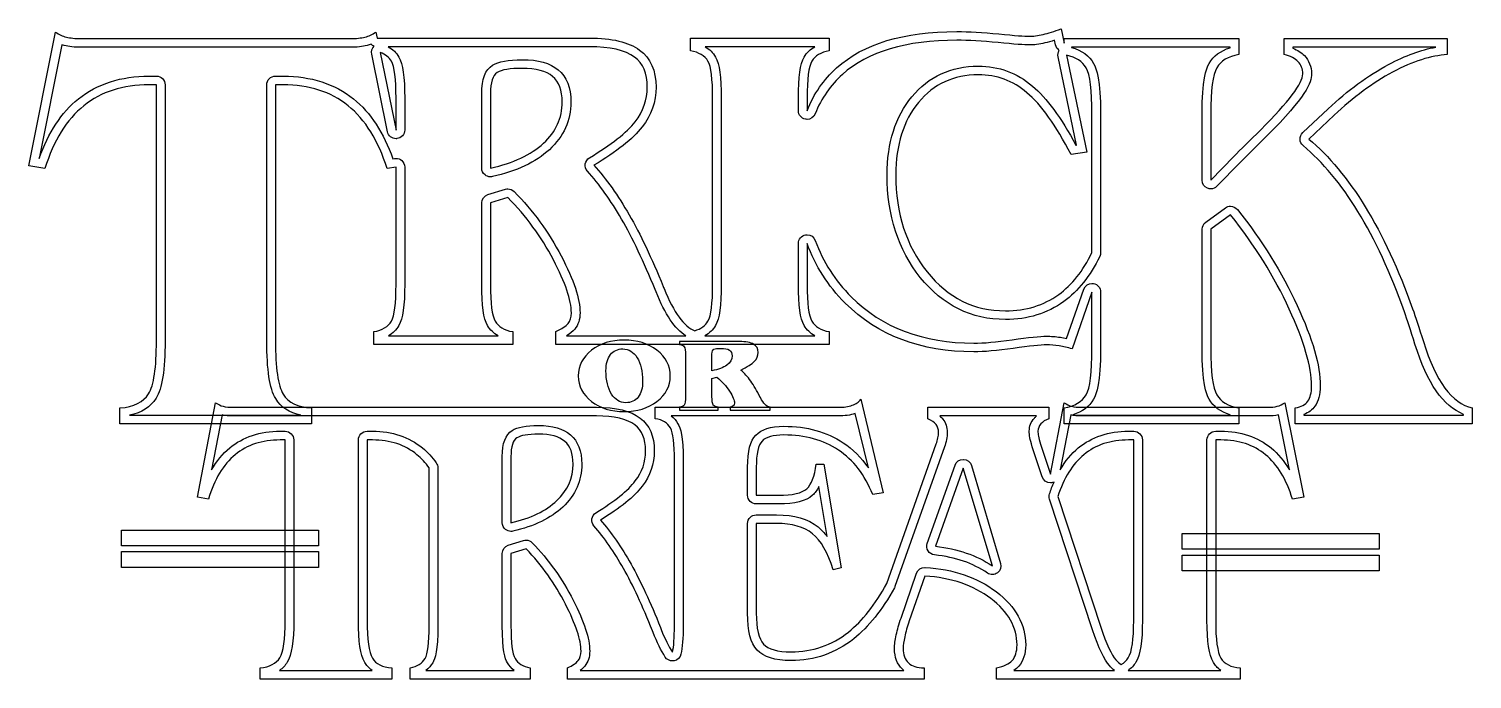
# Model space of a CAD drawing. Extents: x 38 to 172, y -267 to -30.
# Drawn here: x 37.6 to 170.6, y -89.6 to -29.7 of the extents above; entities that cross this region are included whole.
import ezdxf

# ---------------------------------------------------------------- set-up
doc = ezdxf.new("R2010")
doc.units = 0
doc.header["$MEASUREMENT"] = 0
doc.layers.add('LAYER_1', color=7, linetype='CONTINUOUS')

# ---------------------------------------------------------------- blocks, each defined once
blk = doc.blocks.new('BLOCK_2')
at = {"layer": 'LAYER_1', "color": 250}
for points in [[(64.25, -77.35), (46.09, -77.35), (46.09, -75.89), (64.25, -75.89), (64.25, -77.35)], [(64.25, -79.33), (46.09, -79.33), (46.09, -77.88), (64.25, -77.88), (64.25, -79.33)]]:
    blk.add_lwpolyline(points, dxfattribs=at)
blk = doc.blocks.new('BLOCK_3')
at = {"layer": 'LAYER_1', "color": 250}
for points in [[(162.01, -77.67), (143.84, -77.67), (143.84, -76.22), (162.01, -76.22), (162.01, -77.67)], [(162.01, -79.66), (143.84, -79.66), (143.84, -78.2), (162.01, -78.2), (162.01, -79.66)]]:
    blk.add_lwpolyline(points, dxfattribs=at)
blk = doc.blocks.new('BLOCK_4')
at = {"layer": 'LAYER_1', "color": 250}
for points, knots in [([(88.19, -61.69), (88.19, -60.75), (88.6, -59.96), (89.41, -59.33), (90.23, -58.7), (91.23, -58.39), (92.43, -58.39), (93.63, -58.39), (94.63, -58.7), (95.45, -59.33), (96.26, -59.96), (96.67, -60.75), (96.67, -61.69), (96.67, -62.63), (96.26, -63.41), (95.45, -64.04), (94.64, -64.67), (93.63, -64.98), (92.43, -64.98), (91.23, -64.98), (90.23, -64.67), (89.41, -64.04), (88.6, -63.41), (88.19, -62.63), (88.19, -61.69)], [0, 0, 0, 0, 1, 1, 1, 2, 2, 2, 3, 3, 3, 4, 4, 4, 5, 5, 5, 6, 6, 6, 7, 7, 7, 8, 8, 8, 8]), ([(97.52, -64.84), (97.52, -64.84), (97.52, -64.58), (97.52, -64.58), (97.74, -64.55), (97.89, -64.48), (97.97, -64.37), (98.05, -64.25), (98.09, -64), (98.09, -63.6), (98.09, -63.6), (98.09, -59.76), (98.09, -59.76), (98.09, -59.37), (98.05, -59.11), (97.97, -59), (97.89, -58.89), (97.74, -58.81), (97.52, -58.78), (97.52, -58.78), (97.52, -58.52), (97.52, -58.52), (97.52, -58.52), (103.06, -58.52), (103.06, -58.52), (103.64, -58.52), (104.07, -58.6), (104.36, -58.77), (104.64, -58.93), (104.78, -59.19), (104.78, -59.53), (104.78, -59.84), (104.66, -60.11), (104.42, -60.36), (104.18, -60.6), (103.77, -60.86), (103.18, -61.15), (103.5, -61.43), (103.8, -61.77), (104.09, -62.17), (104.37, -62.57), (104.66, -63.06), (104.96, -63.65), (104.97, -63.66), (104.98, -63.68), (104.98, -63.69), (105.26, -64.25), (105.56, -64.54), (105.87, -64.58), (105.87, -64.58), (105.87, -64.84), (105.87, -64.84), (105.87, -64.84), (102.2, -64.84), (102.2, -64.84), (102.2, -64.84), (102.2, -64.58), (102.2, -64.58), (102.35, -64.53), (102.46, -64.47), (102.52, -64.41), (102.57, -64.36), (102.6, -64.28), (102.6, -64.19), (102.6, -63.94), (102.45, -63.57), (102.14, -63.1), (101.83, -62.62), (101.44, -62.19), (100.97, -61.81), (100.97, -61.81), (100.52, -61.92), (100.52, -61.92), (100.52, -61.92), (100.52, -63.6), (100.52, -63.6), (100.52, -64), (100.56, -64.25), (100.64, -64.37), (100.72, -64.48), (100.87, -64.55), (101.09, -64.58), (101.09, -64.58), (101.09, -64.84), (101.09, -64.84), (101.09, -64.84), (97.52, -64.84), (97.52, -64.84)], [0, 0, 0, 0, 1, 1, 1, 2, 2, 2, 3, 3, 3, 4, 4, 4, 5, 5, 5, 6, 6, 6, 7, 7, 7, 8, 8, 8, 9, 9, 9, 10, 10, 10, 11, 11, 11, 12, 12, 12, 13, 13, 13, 14, 14, 14, 15, 15, 15, 16, 16, 16, 17, 17, 17, 18, 18, 18, 19, 19, 19, 20, 20, 20, 21, 21, 21, 22, 22, 22, 23, 23, 23, 24, 24, 24, 25, 25, 25, 26, 26, 26, 27, 27, 27, 28, 28, 28, 29, 29, 29, 29]), ([(92.3, -59.2), (91.82, -59.2), (91.43, -59.38), (91.16, -59.73), (90.89, -60.08), (90.75, -60.58), (90.75, -61.21), (90.75, -62.1), (90.92, -62.82), (91.25, -63.36), (91.59, -63.89), (92.03, -64.16), (92.58, -64.16), (93.07, -64.16), (93.45, -63.99), (93.72, -63.64), (93.99, -63.28), (94.13, -62.79), (94.13, -62.16), (94.13, -61.27), (93.96, -60.55), (93.62, -60.01), (93.29, -59.47), (92.85, -59.2), (92.3, -59.2)], [0, 0, 0, 0, 1, 1, 1, 2, 2, 2, 3, 3, 3, 4, 4, 4, 5, 5, 5, 6, 6, 6, 7, 7, 7, 8, 8, 8, 8]), ([(100.52, -61.21), (101.11, -61.1), (101.56, -60.93), (101.88, -60.69), (102.21, -60.45), (102.37, -60.17), (102.37, -59.84), (102.37, -59.6), (102.28, -59.42), (102.12, -59.31), (101.95, -59.2), (101.69, -59.15), (101.34, -59.15), (101.02, -59.15), (100.81, -59.17), (100.69, -59.23), (100.58, -59.29), (100.52, -59.43), (100.52, -59.67), (100.52, -59.67), (100.52, -61.21), (100.52, -61.21)], [0, 0, 0, 0, 1, 1, 1, 2, 2, 2, 3, 3, 3, 4, 4, 4, 5, 5, 5, 6, 6, 6, 7, 7, 7, 7])]:
    blk.add_open_spline(points, degree=3, knots=knots, dxfattribs=at)

msp = doc.modelspace()

# ---------------------------------------------------------------- linework, layer by layer
at = {"layer": 'LAYER_1', "color": 250}
for points, knots in [([(166.08, -58.53), (165.68, -57.25), (165.35, -56.24), (165.09, -55.51), (163.79, -51.87), (162.34, -48.74), (160.73, -46.12), (159.13, -43.51), (157.39, -41.42), (155.52, -39.86), (155.52, -39.86), (157.86, -37.67), (157.86, -37.67), (159.61, -36.01), (161.41, -34.68), (163.25, -33.69), (165.1, -32.7), (166.78, -32.17), (168.29, -32.08), (168.29, -32.08), (168.29, -30.6), (168.29, -30.6), (168.29, -30.6), (153.25, -30.6), (153.25, -30.6), (153.25, -30.6), (153.25, -32.08), (153.25, -32.08), (153.83, -32.22), (154.26, -32.43), (154.54, -32.73), (154.83, -33.02), (154.97, -33.4), (154.97, -33.85), (154.97, -34.71), (153.68, -36.43), (151.1, -39), (150.06, -40.02), (149.23, -40.84), (148.62, -41.47), (148.62, -41.47), (146.49, -43.65), (146.49, -43.65), (146.49, -43.65), (146.49, -37.57), (146.49, -37.57), (146.49, -35.35), (146.67, -33.92), (147.04, -33.29), (147.4, -32.66), (148.08, -32.25), (149.07, -32.08), (149.07, -32.08), (149.07, -30.6), (149.07, -30.6), (149.07, -30.6), (132.97, -30.6), (132.97, -30.6), (132.97, -30.6), (132.97, -31.02), (132.97, -31.02), (132.97, -31.02), (132.69, -29.71), (132.69, -29.71), (132.06, -29.94), (131.51, -30.11), (131.03, -30.22), (130.55, -30.33), (130.12, -30.39), (129.74, -30.39), (129.37, -30.39), (128.44, -30.32), (126.96, -30.17), (125.48, -30.03), (124.18, -29.96), (123.08, -29.96), (118.19, -29.96), (114.5, -31.07), (112, -33.3), (110.81, -34.37), (109.91, -35.69), (109.28, -37.25), (109.28, -37.25), (109.28, -36.09), (109.28, -36.09), (109.28, -34.33), (109.43, -33.2), (109.72, -32.69), (110.01, -32.19), (110.55, -31.87), (111.33, -31.73), (111.33, -31.73), (111.33, -30.55), (111.33, -30.55), (111.33, -30.55), (98.54, -30.55), (98.54, -30.55), (98.54, -30.55), (98.54, -31.73), (98.54, -31.73), (99.32, -31.87), (99.86, -32.19), (100.15, -32.69), (100.44, -33.2), (100.58, -34.33), (100.58, -36.09), (100.58, -36.09), (100.58, -53.25), (100.58, -53.25), (100.58, -55.02), (100.44, -56.15), (100.15, -56.65), (99.91, -57.06), (99.5, -57.35), (98.93, -57.52), (97.95, -57.15), (97, -55.86), (96.1, -53.64), (96.07, -53.58), (96.05, -53.51), (96.02, -53.44), (94.96, -50.82), (93.91, -48.62), (92.89, -46.84), (91.86, -45.07), (90.78, -43.54), (89.63, -42.28), (91.74, -41.02), (93.22, -39.85), (94.08, -38.75), (94.93, -37.66), (95.36, -36.43), (95.36, -35.08), (95.36, -33.54), (94.85, -32.4), (93.85, -31.66), (92.84, -30.92), (91.3, -30.55), (89.22, -30.55), (89.22, -30.55), (69.67, -30.55), (69.67, -30.55), (69.67, -30.55), (69.55, -30), (69.55, -30), (69.22, -30.22), (68.88, -30.38), (68.54, -30.47), (68.19, -30.55), (67.73, -30.6), (67.16, -30.6), (67.16, -30.6), (42.4, -30.6), (42.4, -30.6), (41.83, -30.6), (41.37, -30.55), (41.02, -30.47), (40.67, -30.38), (40.34, -30.22), (40.01, -30), (40.01, -30), (37.56, -42.33), (37.56, -42.33), (37.56, -42.33), (39.04, -42.59), (39.04, -42.59), (39.84, -40), (41.04, -38.07), (42.63, -36.79), (44.23, -35.5), (46.23, -34.86), (48.64, -34.86), (48.64, -34.86), (49.32, -34.86), (49.32, -34.86), (49.32, -34.86), (49.32, -58.45), (49.32, -58.45), (49.32, -60.93), (49.08, -62.56), (48.6, -63.33), (48.13, -64.1), (47.25, -64.54), (45.96, -64.64), (45.96, -64.64), (45.96, -66.12), (45.96, -66.12), (45.96, -66.12), (63.6, -66.12), (63.6, -66.12), (63.6, -66.12), (63.6, -64.64), (63.6, -64.64), (62.33, -64.57), (61.46, -64.15), (61, -63.37), (60.53, -62.59), (60.29, -60.95), (60.29, -58.45), (60.29, -58.45), (60.29, -34.86), (60.29, -34.86), (60.29, -34.86), (61, -34.86), (61, -34.86), (63.39, -34.86), (65.38, -35.5), (66.98, -36.79), (68.57, -38.07), (69.77, -40), (70.57, -42.59), (70.57, -42.59), (71.4, -42.44), (71.4, -42.44), (71.4, -42.44), (71.4, -53.25), (71.4, -53.25), (71.4, -55.02), (71.26, -56.15), (70.97, -56.65), (70.68, -57.15), (70.14, -57.48), (69.35, -57.61), (69.35, -57.61), (69.35, -58.79), (69.35, -58.79), (69.35, -58.79), (82.15, -58.79), (82.15, -58.79), (82.15, -58.79), (82.15, -57.61), (82.15, -57.61), (81.36, -57.48), (80.83, -57.15), (80.54, -56.65), (80.25, -56.15), (80.1, -55.02), (80.1, -53.25), (80.1, -53.25), (80.1, -45.75), (80.1, -45.75), (80.1, -45.75), (81.71, -45.25), (81.71, -45.25), (83.4, -46.96), (84.79, -48.87), (85.9, -50.99), (87.01, -53.1), (87.56, -54.73), (87.56, -55.88), (87.56, -56.29), (87.46, -56.62), (87.25, -56.87), (87.05, -57.12), (86.67, -57.36), (86.12, -57.61), (86.12, -57.61), (86.12, -58.79), (86.12, -58.79), (86.12, -58.79), (98.54, -58.79), (98.54, -58.79), (98.54, -58.79), (99.28, -58.79), (99.28, -58.79), (99.28, -58.79), (111.33, -58.79), (111.33, -58.79), (111.33, -58.79), (111.33, -57.61), (111.33, -57.61), (110.55, -57.48), (110.01, -57.15), (109.72, -56.65), (109.43, -56.15), (109.28, -55.02), (109.28, -53.25), (109.28, -53.25), (109.28, -49.48), (109.28, -49.48), (110.04, -51.56), (111.2, -53.39), (112.79, -54.97), (115.81, -57.97), (119.76, -59.47), (124.65, -59.47), (125.59, -59.47), (126.8, -59.37), (128.29, -59.15), (129.78, -58.94), (130.8, -58.83), (131.35, -58.83), (131.72, -58.83), (132.11, -58.86), (132.51, -58.93), (132.91, -58.99), (133.31, -59.08), (133.71, -59.2), (133.71, -59.2), (135.54, -53.96), (135.54, -53.96), (135.54, -53.96), (135.54, -59.15), (135.54, -59.15), (135.54, -61.37), (135.36, -62.8), (135, -63.43), (134.63, -64.07), (133.96, -64.47), (132.97, -64.64), (132.97, -64.64), (132.97, -66.12), (132.97, -66.12), (132.97, -66.12), (149.07, -66.12), (149.07, -66.12), (149.07, -66.12), (149.07, -64.64), (149.07, -64.64), (148.08, -64.47), (147.4, -64.07), (147.04, -63.43), (146.67, -62.8), (146.49, -61.37), (146.49, -59.15), (146.49, -59.15), (146.49, -48.18), (146.49, -48.18), (146.49, -48.18), (148.31, -46.85), (148.31, -46.85), (150.55, -49.66), (152.35, -52.55), (153.72, -55.53), (155.09, -58.5), (155.78, -60.86), (155.78, -62.61), (155.78, -63.24), (155.66, -63.7), (155.44, -64.02), (155.21, -64.33), (154.82, -64.54), (154.27, -64.64), (154.27, -64.64), (154.27, -66.12), (154.27, -66.12), (154.27, -66.12), (170.58, -66.12), (170.58, -66.12), (170.58, -66.12), (170.58, -64.64), (170.58, -64.64), (168.72, -64.23), (167.22, -62.19), (166.08, -58.53)], [0, 0, 0, 0, 1, 1, 1, 2, 2, 2, 3, 3, 3, 4, 4, 4, 5, 5, 5, 6, 6, 6, 7, 7, 7, 8, 8, 8, 9, 9, 9, 10, 10, 10, 11, 11, 11, 12, 12, 12, 13, 13, 13, 14, 14, 14, 15, 15, 15, 16, 16, 16, 17, 17, 17, 18, 18, 18, 19, 19, 19, 20, 20, 20, 21, 21, 21, 22, 22, 22, 23, 23, 23, 24, 24, 24, 25, 25, 25, 26, 26, 26, 27, 27, 27, 28, 28, 28, 29, 29, 29, 30, 30, 30, 31, 31, 31, 32, 32, 32, 33, 33, 33, 34, 34, 34, 35, 35, 35, 36, 36, 36, 37, 37, 37, 38, 38, 38, 39, 39, 39, 40, 40, 40, 41, 41, 41, 42, 42, 42, 43, 43, 43, 44, 44, 44, 45, 45, 45, 46, 46, 46, 47, 47, 47, 48, 48, 48, 49, 49, 49, 50, 50, 50, 51, 51, 51, 52, 52, 52, 53, 53, 53, 54, 54, 54, 55, 55, 55, 56, 56, 56, 57, 57, 57, 58, 58, 58, 59, 59, 59, 60, 60, 60, 61, 61, 61, 62, 62, 62, 63, 63, 63, 64, 64, 64, 65, 65, 65, 66, 66, 66, 67, 67, 67, 68, 68, 68, 69, 69, 69, 70, 70, 70, 71, 71, 71, 72, 72, 72, 73, 73, 73, 74, 74, 74, 75, 75, 75, 76, 76, 76, 77, 77, 77, 78, 78, 78, 79, 79, 79, 80, 80, 80, 81, 81, 81, 82, 82, 82, 83, 83, 83, 84, 84, 84, 85, 85, 85, 86, 86, 86, 87, 87, 87, 88, 88, 88, 89, 89, 89, 90, 90, 90, 91, 91, 91, 92, 92, 92, 93, 93, 93, 94, 94, 94, 95, 95, 95, 96, 96, 96, 97, 97, 97, 98, 98, 98, 99, 99, 99, 100, 100, 100, 101, 101, 101, 102, 102, 102, 103, 103, 103, 104, 104, 104, 105, 105, 105, 106, 106, 106, 107, 107, 107, 108, 108, 108, 109, 109, 109, 110, 110, 110, 111, 111, 111, 112, 112, 112, 113, 113, 113, 114, 114, 114, 115, 115, 115, 116, 116, 116, 117, 117, 117, 118, 118, 118, 118]), ([(46.84, -65.32), (47.96, -65.09), (48.78, -64.56), (49.28, -63.75), (49.85, -62.83), (50.12, -61.14), (50.12, -58.45), (50.12, -58.45), (50.12, -34.86), (50.12, -34.86), (50.12, -34.42), (49.76, -34.06), (49.32, -34.06), (49.32, -34.06), (48.64, -34.06), (48.64, -34.06), (46.06, -34.06), (43.87, -34.77), (42.13, -36.16), (40.57, -37.42), (39.35, -39.26), (38.51, -41.65), (38.51, -41.65), (40.59, -31.17), (40.59, -31.17), (40.67, -31.2), (40.75, -31.22), (40.83, -31.24), (41.24, -31.35), (41.75, -31.4), (42.4, -31.4), (42.4, -31.4), (67.16, -31.4), (67.16, -31.4), (67.8, -31.4), (68.32, -31.35), (68.73, -31.24), (68.86, -31.21), (68.98, -31.17), (69.11, -31.13), (69.19, -31.2), (69.28, -31.27), (69.39, -31.31), (69.19, -31.5), (69.1, -31.78), (69.16, -32.05), (69.16, -32.05), (70.62, -39.19), (70.62, -39.19), (70.69, -39.56), (71.02, -39.83), (71.4, -39.83), (71.43, -39.83), (71.45, -39.83), (71.48, -39.82), (71.89, -39.78), (72.2, -39.44), (72.2, -39.03), (72.2, -39.03), (72.2, -36.09), (72.2, -36.09), (72.2, -34.12), (72.03, -32.95), (71.66, -32.3), (71.43, -31.9), (71.11, -31.59), (70.69, -31.35), (70.69, -31.35), (89.22, -31.35), (89.22, -31.35), (91.12, -31.35), (92.51, -31.67), (93.38, -32.31), (94.17, -32.89), (94.56, -33.8), (94.56, -35.08), (94.56, -36.26), (94.19, -37.3), (93.45, -38.26), (92.66, -39.27), (91.23, -40.39), (89.22, -41.59), (89.02, -41.71), (88.88, -41.92), (88.84, -42.16), (88.8, -42.39), (88.88, -42.63), (89.04, -42.81), (90.14, -44.03), (91.2, -45.52), (92.19, -47.24), (93.2, -48.98), (94.23, -51.17), (95.28, -53.74), (95.28, -53.74), (95.36, -53.94), (95.36, -53.94), (96.2, -56.02), (97.1, -57.36), (98.1, -57.99), (98.1, -57.99), (87.12, -57.99), (87.12, -57.99), (87.44, -57.8), (87.69, -57.59), (87.87, -57.38), (88.2, -56.99), (88.36, -56.48), (88.36, -55.88), (88.36, -54.59), (87.79, -52.87), (86.61, -50.62), (85.47, -48.44), (84.01, -46.45), (82.29, -44.69), (82.13, -44.54), (81.93, -44.45), (81.71, -44.45), (81.64, -44.45), (81.56, -44.46), (81.48, -44.49), (81.48, -44.49), (79.87, -44.98), (79.87, -44.98), (79.53, -45.09), (79.3, -45.4), (79.3, -45.75), (79.3, -45.75), (79.3, -53.25), (79.3, -53.25), (79.3, -55.23), (79.47, -56.4), (79.84, -57.05), (80.07, -57.44), (80.39, -57.76), (80.8, -57.99), (80.8, -57.99), (70.7, -57.99), (70.7, -57.99), (71.11, -57.76), (71.43, -57.44), (71.66, -57.05), (72.03, -56.4), (72.2, -55.23), (72.2, -53.25), (72.2, -53.25), (72.2, -42.44), (72.2, -42.44), (72.2, -42.21), (72.1, -41.98), (71.92, -41.83), (71.77, -41.71), (71.59, -41.64), (71.4, -41.64), (71.36, -41.64), (71.31, -41.65), (71.26, -41.65), (71.26, -41.65), (71.11, -41.68), (71.11, -41.68), (70.27, -39.28), (69.05, -37.43), (67.48, -36.16), (65.74, -34.77), (63.56, -34.06), (61, -34.06), (61, -34.06), (60.29, -34.06), (60.29, -34.06), (59.85, -34.06), (59.49, -34.42), (59.49, -34.86), (59.49, -34.86), (59.49, -58.45), (59.49, -58.45), (59.49, -61.16), (59.75, -62.85), (60.31, -63.78), (60.79, -64.58), (61.57, -65.1), (62.64, -65.32), (62.64, -65.32), (46.84, -65.32), (46.84, -65.32)], [0, 0, 0, 0, 1, 1, 1, 2, 2, 2, 3, 3, 3, 4, 4, 4, 5, 5, 5, 6, 6, 6, 7, 7, 7, 8, 8, 8, 9, 9, 9, 10, 10, 10, 11, 11, 11, 12, 12, 12, 13, 13, 13, 14, 14, 14, 15, 15, 15, 16, 16, 16, 17, 17, 17, 18, 18, 18, 19, 19, 19, 20, 20, 20, 21, 21, 21, 22, 22, 22, 23, 23, 23, 24, 24, 24, 25, 25, 25, 26, 26, 26, 27, 27, 27, 28, 28, 28, 29, 29, 29, 30, 30, 30, 31, 31, 31, 32, 32, 32, 33, 33, 33, 34, 34, 34, 35, 35, 35, 36, 36, 36, 37, 37, 37, 38, 38, 38, 39, 39, 39, 40, 40, 40, 41, 41, 41, 42, 42, 42, 43, 43, 43, 44, 44, 44, 45, 45, 45, 46, 46, 46, 47, 47, 47, 48, 48, 48, 49, 49, 49, 50, 50, 50, 51, 51, 51, 52, 52, 52, 53, 53, 53, 54, 54, 54, 55, 55, 55, 56, 56, 56, 57, 57, 57, 58, 58, 58, 59, 59, 59, 60, 60, 60, 61, 61, 61, 61]), ([(69.94, -31.89), (70.41, -32.06), (70.76, -32.33), (70.97, -32.69), (71.26, -33.2), (71.4, -34.33), (71.4, -36.09), (71.4, -36.09), (71.4, -39.03), (71.4, -39.03), (71.4, -39.03), (69.94, -31.89), (69.94, -31.89)], [0, 0, 0, 0, 1, 1, 1, 2, 2, 2, 3, 3, 3, 4, 4, 4, 4]), ([(155.07, -65.32), (155.07, -65.32), (155.07, -65.24), (155.07, -65.24), (155.51, -65.07), (155.85, -64.82), (156.09, -64.49), (156.42, -64.03), (156.58, -63.42), (156.58, -62.61), (156.58, -60.73), (155.88, -58.3), (154.45, -55.19), (153.06, -52.17), (151.2, -49.2), (148.94, -46.35), (148.78, -46.16), (148.55, -46.05), (148.31, -46.05), (148.15, -46.05), (147.98, -46.1), (147.84, -46.2), (147.84, -46.2), (146.02, -47.53), (146.02, -47.53), (145.81, -47.68), (145.69, -47.92), (145.69, -48.18), (145.69, -48.18), (145.69, -59.15), (145.69, -59.15), (145.69, -62.33), (146.06, -63.34), (146.34, -63.83), (146.74, -64.52), (147.38, -65), (148.27, -65.27), (148.27, -65.27), (148.27, -65.32), (148.27, -65.32), (148.27, -65.32), (133.77, -65.32), (133.77, -65.32), (133.77, -65.32), (133.77, -65.27), (133.77, -65.27), (134.65, -65), (135.3, -64.52), (135.69, -63.83), (135.97, -63.34), (136.34, -62.33), (136.34, -59.15), (136.34, -59.15), (136.34, -53.96), (136.34, -53.96), (136.34, -53.57), (136.06, -53.23), (135.68, -53.17), (135.63, -53.16), (135.59, -53.16), (135.54, -53.16), (135.21, -53.16), (134.9, -53.37), (134.79, -53.69), (134.79, -53.69), (133.2, -58.24), (133.2, -58.24), (133.01, -58.2), (132.82, -58.16), (132.63, -58.13), (132.19, -58.07), (131.76, -58.03), (131.35, -58.03), (130.75, -58.03), (129.72, -58.14), (128.18, -58.36), (126.73, -58.57), (125.55, -58.67), (124.65, -58.67), (120, -58.67), (116.2, -57.24), (113.35, -54.4), (111.86, -52.92), (110.75, -51.17), (110.04, -49.21), (109.92, -48.89), (109.62, -48.68), (109.28, -48.68), (109.24, -48.68), (109.19, -48.68), (109.15, -48.69), (108.76, -48.76), (108.48, -49.09), (108.48, -49.48), (108.48, -49.48), (108.48, -53.25), (108.48, -53.25), (108.48, -55.23), (108.65, -56.4), (109.03, -57.05), (109.25, -57.44), (109.57, -57.76), (109.99, -57.99), (109.99, -57.99), (99.87, -57.99), (99.87, -57.99), (100.29, -57.76), (100.62, -57.44), (100.84, -57.05), (101.22, -56.4), (101.38, -55.23), (101.38, -53.25), (101.38, -53.25), (101.38, -36.09), (101.38, -36.09), (101.38, -34.12), (101.22, -32.95), (100.84, -32.3), (100.62, -31.9), (100.29, -31.59), (99.88, -31.35), (99.88, -31.35), (109.99, -31.35), (109.99, -31.35), (109.57, -31.59), (109.25, -31.9), (109.03, -32.3), (108.65, -32.95), (108.48, -34.12), (108.48, -36.09), (108.48, -36.09), (108.48, -37.25), (108.48, -37.25), (108.48, -37.63), (108.76, -37.96), (109.13, -38.03), (109.18, -38.04), (109.23, -38.05), (109.28, -38.05), (109.61, -38.05), (109.9, -37.85), (110.03, -37.54), (110.6, -36.1), (111.45, -34.87), (112.54, -33.9), (114.87, -31.81), (118.42, -30.76), (123.08, -30.76), (124.15, -30.76), (125.43, -30.83), (126.88, -30.97), (128.4, -31.12), (129.34, -31.19), (129.74, -31.19), (130.18, -31.19), (130.68, -31.13), (131.21, -31), (131.48, -30.94), (131.78, -30.86), (132.1, -30.76), (132.1, -30.76), (132.18, -31.18), (132.18, -31.18), (132.23, -31.4), (132.36, -31.57), (132.53, -31.69), (132.42, -31.86), (132.37, -32.08), (132.42, -32.29), (132.42, -32.29), (134.12, -40.41), (134.12, -40.41), (134.12, -40.41), (134.06, -40.42), (134.06, -40.42), (132.68, -37.86), (131.37, -36.08), (130.07, -34.98), (128.63, -33.76), (126.95, -33.14), (125.07, -33.14), (122.55, -33.14), (120.49, -34.09), (118.94, -35.97), (117.43, -37.79), (116.66, -40.22), (116.66, -43.16), (116.66, -46.9), (117.69, -50.08), (119.72, -52.61), (121.79, -55.18), (124.43, -56.49), (127.57, -56.49), (129.62, -56.49), (131.43, -55.93), (132.94, -54.84), (134.26, -53.88), (135.38, -52.48), (136.26, -50.68), (136.31, -50.57), (136.34, -50.45), (136.34, -50.33), (136.34, -50.33), (136.34, -37.57), (136.34, -37.57), (136.34, -34.39), (135.97, -33.38), (135.69, -32.89), (135.28, -32.18), (134.6, -31.69), (133.66, -31.42), (133.66, -31.41), (133.67, -31.4), (133.67, -31.4), (133.67, -31.4), (148.27, -31.4), (148.27, -31.4), (148.27, -31.4), (148.27, -31.45), (148.27, -31.45), (147.38, -31.72), (146.74, -32.2), (146.34, -32.89), (146.06, -33.38), (145.69, -34.39), (145.69, -37.57), (145.69, -37.57), (145.69, -43.65), (145.69, -43.65), (145.69, -43.98), (145.89, -44.27), (146.19, -44.39), (146.29, -44.43), (146.39, -44.45), (146.49, -44.45), (146.7, -44.45), (146.91, -44.37), (147.06, -44.21), (147.06, -44.21), (149.2, -42.03), (149.2, -42.03), (149.79, -41.42), (150.62, -40.59), (151.66, -39.57), (155.28, -35.97), (155.77, -34.65), (155.77, -33.85), (155.77, -33.19), (155.54, -32.61), (155.12, -32.17), (154.84, -31.89), (154.49, -31.66), (154.05, -31.49), (154.05, -31.49), (154.05, -31.4), (154.05, -31.4), (154.05, -31.4), (167.23, -31.4), (167.23, -31.4), (165.88, -31.63), (164.42, -32.16), (162.88, -32.99), (160.98, -34), (159.1, -35.38), (157.31, -37.09), (157.31, -37.09), (154.97, -39.27), (154.97, -39.27), (154.8, -39.43), (154.71, -39.65), (154.72, -39.88), (154.72, -40.11), (154.83, -40.32), (155, -40.47), (156.8, -41.97), (158.5, -44.01), (160.05, -46.54), (161.62, -49.1), (163.06, -52.21), (164.33, -55.78), (164.59, -56.49), (164.92, -57.49), (165.31, -58.77), (166.44, -62.37), (167.9, -64.49), (169.78, -65.23), (169.78, -65.23), (169.78, -65.32), (169.78, -65.32), (169.78, -65.32), (155.07, -65.32), (155.07, -65.32)], [0, 0, 0, 0, 1, 1, 1, 2, 2, 2, 3, 3, 3, 4, 4, 4, 5, 5, 5, 6, 6, 6, 7, 7, 7, 8, 8, 8, 9, 9, 9, 10, 10, 10, 11, 11, 11, 12, 12, 12, 13, 13, 13, 14, 14, 14, 15, 15, 15, 16, 16, 16, 17, 17, 17, 18, 18, 18, 19, 19, 19, 20, 20, 20, 21, 21, 21, 22, 22, 22, 23, 23, 23, 24, 24, 24, 25, 25, 25, 26, 26, 26, 27, 27, 27, 28, 28, 28, 29, 29, 29, 30, 30, 30, 31, 31, 31, 32, 32, 32, 33, 33, 33, 34, 34, 34, 35, 35, 35, 36, 36, 36, 37, 37, 37, 38, 38, 38, 39, 39, 39, 40, 40, 40, 41, 41, 41, 42, 42, 42, 43, 43, 43, 44, 44, 44, 45, 45, 45, 46, 46, 46, 47, 47, 47, 48, 48, 48, 49, 49, 49, 50, 50, 50, 51, 51, 51, 52, 52, 52, 53, 53, 53, 54, 54, 54, 55, 55, 55, 56, 56, 56, 57, 57, 57, 58, 58, 58, 59, 59, 59, 60, 60, 60, 61, 61, 61, 62, 62, 62, 63, 63, 63, 64, 64, 64, 65, 65, 65, 66, 66, 66, 67, 67, 67, 68, 68, 68, 69, 69, 69, 70, 70, 70, 71, 71, 71, 72, 72, 72, 73, 73, 73, 74, 74, 74, 75, 75, 75, 76, 76, 76, 77, 77, 77, 78, 78, 78, 79, 79, 79, 80, 80, 80, 81, 81, 81, 82, 82, 82, 83, 83, 83, 84, 84, 84, 85, 85, 85, 86, 86, 86, 87, 87, 87, 88, 88, 88, 89, 89, 89, 90, 90, 90, 91, 91, 91, 92, 92, 92, 93, 93, 93, 94, 94, 94, 95, 95, 95, 96, 96, 96, 97, 97, 97, 97]), ([(83.04, -32.55), (81.73, -32.55), (80.86, -32.7), (80.3, -33.05), (79.63, -33.46), (79.3, -34.32), (79.3, -35.68), (79.3, -35.68), (79.3, -42.54), (79.3, -42.54), (79.3, -42.79), (79.41, -43.02), (79.6, -43.17), (79.75, -43.28), (79.92, -43.34), (80.1, -43.34), (80.16, -43.34), (80.22, -43.34), (80.28, -43.32), (82.51, -42.83), (84.28, -41.99), (85.53, -40.84), (86.85, -39.62), (87.52, -38.15), (87.52, -36.45), (87.52, -35.13), (87.12, -34.13), (86.34, -33.48), (85.59, -32.85), (84.51, -32.55), (83.04, -32.55)], [0, 0, 0, 0, 1, 1, 1, 2, 2, 2, 3, 3, 3, 4, 4, 4, 5, 5, 5, 6, 6, 6, 7, 7, 7, 8, 8, 8, 9, 9, 9, 10, 10, 10, 10]), ([(132.47, -54.19), (131.09, -55.19), (129.46, -55.69), (127.57, -55.69), (124.67, -55.69), (122.27, -54.5), (120.34, -52.1), (118.42, -49.71), (117.46, -46.73), (117.46, -43.16), (117.46, -40.39), (118.16, -38.17), (119.56, -36.48), (120.96, -34.79), (122.79, -33.94), (125.07, -33.94), (126.76, -33.94), (128.26, -34.49), (129.55, -35.59), (130.85, -36.68), (132.2, -38.59), (133.62, -41.3), (133.62, -41.3), (135.07, -41.06), (135.07, -41.06), (135.07, -41.06), (133.2, -32.13), (133.2, -32.13), (134.06, -32.32), (134.66, -32.71), (135, -33.29), (135.36, -33.92), (135.54, -35.35), (135.54, -37.57), (135.54, -37.57), (135.54, -50.33), (135.54, -50.33), (134.72, -52.01), (133.69, -53.3), (132.47, -54.19)], [0, 0, 0, 0, 1, 1, 1, 2, 2, 2, 3, 3, 3, 4, 4, 4, 5, 5, 5, 6, 6, 6, 7, 7, 7, 8, 8, 8, 9, 9, 9, 10, 10, 10, 11, 11, 11, 12, 12, 12, 13, 13, 13, 13]), ([(84.99, -40.25), (83.84, -41.31), (82.21, -42.08), (80.1, -42.54), (80.1, -42.54), (80.1, -35.68), (80.1, -35.68), (80.1, -34.63), (80.31, -33.98), (80.72, -33.73), (81.14, -33.47), (81.91, -33.35), (83.04, -33.35), (84.31, -33.35), (85.24, -33.59), (85.83, -34.09), (86.42, -34.59), (86.72, -35.37), (86.72, -36.45), (86.72, -37.92), (86.14, -39.19), (84.99, -40.25)], [0, 0, 0, 0, 1, 1, 1, 2, 2, 2, 3, 3, 3, 4, 4, 4, 5, 5, 5, 6, 6, 6, 7, 7, 7, 7]), ([(153.31, -64.16), (153.08, -64.32), (152.85, -64.43), (152.61, -64.49), (152.37, -64.55), (152.06, -64.58), (151.66, -64.58), (151.66, -64.58), (134.63, -64.58), (134.63, -64.58), (134.23, -64.58), (133.92, -64.55), (133.68, -64.49), (133.44, -64.43), (133.21, -64.32), (132.98, -64.16), (132.98, -64.16), (131.71, -70.74), (131.71, -70.74), (131.71, -70.74), (130.79, -67.98), (130.79, -67.98), (130.7, -67.66), (130.64, -67.41), (130.61, -67.24), (130.58, -67.07), (130.56, -66.91), (130.56, -66.77), (130.56, -66.53), (130.65, -66.32), (130.83, -66.12), (131.01, -65.91), (131.25, -65.75), (131.56, -65.63), (131.56, -65.63), (131.56, -64.58), (131.56, -64.58), (131.56, -64.58), (120.41, -64.58), (120.41, -64.58), (120.41, -64.58), (120.41, -65.63), (120.41, -65.63), (120.76, -65.79), (121.01, -65.97), (121.17, -66.16), (121.32, -66.36), (121.4, -66.6), (121.4, -66.88), (121.4, -67.05), (121.38, -67.23), (121.34, -67.41), (121.31, -67.59), (121.25, -67.78), (121.18, -67.96), (121.18, -67.96), (116.63, -80.83), (116.63, -80.83), (115.56, -82.77), (114.38, -84.26), (113.1, -85.29), (111.56, -86.51), (109.79, -87.12), (107.8, -87.12), (106.56, -87.12), (105.71, -86.88), (105.27, -86.4), (104.82, -85.93), (104.6, -84.97), (104.6, -83.54), (104.6, -83.54), (104.6, -75.29), (104.6, -75.29), (104.6, -75.29), (106.48, -75.29), (106.48, -75.29), (107.91, -75.29), (109.01, -75.6), (109.79, -76.23), (110.56, -76.85), (111.19, -77.96), (111.68, -79.57), (111.68, -79.57), (112.42, -79.38), (112.42, -79.38), (112.42, -79.38), (110.84, -69.81), (110.84, -69.81), (110.84, -69.81), (110.11, -69.81), (110.11, -69.81), (109.98, -70.94), (109.69, -71.7), (109.25, -72.09), (108.81, -72.49), (107.94, -72.69), (106.65, -72.69), (106.65, -72.69), (104.6, -72.69), (104.6, -72.69), (104.6, -72.69), (104.6, -70.1), (104.6, -70.1), (104.6, -68.87), (104.78, -68.07), (105.13, -67.69), (105.49, -67.32), (106.16, -67.13), (107.14, -67.13), (109.11, -67.13), (110.78, -67.59), (112.17, -68.52), (113.55, -69.44), (114.61, -70.81), (115.33, -72.62), (115.33, -72.62), (116.3, -72.47), (116.3, -72.47), (116.3, -72.47), (114.24, -63.83), (114.24, -63.83), (114.05, -64.09), (113.78, -64.28), (113.44, -64.4), (113.09, -64.52), (112.66, -64.58), (112.15, -64.58), (112.15, -64.58), (95.29, -64.58), (95.29, -64.58), (95.29, -64.58), (95.29, -65.63), (95.29, -65.63), (95.97, -65.75), (96.44, -66.04), (96.69, -66.48), (96.94, -66.93), (97.06, -67.93), (97.06, -69.5), (97.06, -69.5), (97.06, -84.72), (97.06, -84.72), (97.06, -85.81), (97, -86.62), (96.88, -87.16), (96.53, -86.62), (96.18, -85.92), (95.84, -85.07), (95.82, -85), (95.79, -84.94), (95.77, -84.88), (94.85, -82.56), (93.95, -80.61), (93.06, -79.03), (92.17, -77.46), (91.23, -76.11), (90.24, -74.98), (92.07, -73.87), (93.35, -72.83), (94.09, -71.85), (94.83, -70.88), (95.2, -69.8), (95.2, -68.6), (95.2, -67.23), (94.76, -66.22), (93.89, -65.57), (93.02, -64.91), (91.68, -64.58), (89.88, -64.58), (89.88, -64.58), (56.42, -64.58), (56.42, -64.58), (56.03, -64.58), (55.71, -64.55), (55.47, -64.49), (55.23, -64.43), (55, -64.32), (54.77, -64.16), (54.77, -64.16), (53.09, -72.85), (53.09, -72.85), (53.09, -72.85), (54.11, -73.04), (54.11, -73.04), (54.66, -71.22), (55.48, -69.85), (56.58, -68.95), (57.68, -68.04), (59.06, -67.59), (60.72, -67.59), (60.72, -67.59), (61.18, -67.59), (61.18, -67.59), (61.18, -67.59), (61.18, -84.22), (61.18, -84.22), (61.18, -85.97), (61.02, -87.12), (60.69, -87.66), (60.36, -88.2), (59.76, -88.51), (58.87, -88.59), (58.87, -88.59), (58.87, -89.63), (58.87, -89.63), (58.87, -89.63), (71.01, -89.63), (71.01, -89.63), (71.01, -89.63), (71.01, -88.59), (71.01, -88.59), (70.14, -88.54), (69.54, -88.24), (69.22, -87.69), (68.89, -87.14), (68.73, -85.98), (68.73, -84.22), (68.73, -84.22), (68.73, -67.59), (68.73, -67.59), (68.73, -67.59), (69.22, -67.59), (69.22, -67.59), (70.86, -67.59), (72.24, -68.04), (73.33, -68.95), (73.75, -69.29), (74.12, -69.7), (74.46, -70.17), (74.46, -70.17), (74.46, -84.72), (74.46, -84.72), (74.46, -86.28), (74.33, -87.29), (74.08, -87.73), (73.83, -88.18), (73.37, -88.46), (72.69, -88.59), (72.69, -88.59), (72.69, -89.63), (72.69, -89.63), (72.69, -89.63), (83.76, -89.63), (83.76, -89.63), (83.76, -89.63), (83.76, -88.59), (83.76, -88.59), (83.08, -88.46), (82.62, -88.18), (82.37, -87.73), (82.12, -87.29), (81.99, -86.28), (81.99, -84.72), (81.99, -84.72), (81.99, -78.06), (81.99, -78.06), (81.99, -78.06), (83.39, -77.62), (83.39, -77.62), (84.84, -79.14), (86.05, -80.83), (87.01, -82.71), (87.97, -84.59), (88.45, -86.03), (88.45, -87.05), (88.45, -87.41), (88.36, -87.71), (88.18, -87.93), (88, -88.15), (87.68, -88.37), (87.2, -88.59), (87.2, -88.59), (87.2, -89.63), (87.2, -89.63), (87.2, -89.63), (95.29, -89.63), (95.29, -89.63), (95.29, -89.63), (98.6, -89.63), (98.6, -89.63), (98.6, -89.63), (111.77, -89.63), (111.77, -89.63), (111.77, -89.63), (120.06, -89.63), (120.06, -89.63), (120.06, -89.63), (120.06, -88.59), (120.06, -88.59), (119.42, -88.59), (118.95, -88.44), (118.62, -88.14), (118.3, -87.84), (118.14, -87.39), (118.14, -86.81), (118.14, -86.51), (118.19, -86.15), (118.28, -85.72), (118.38, -85.28), (118.52, -84.8), (118.7, -84.26), (118.7, -84.26), (120.13, -80.13), (120.13, -80.13), (122.59, -80.29), (124.62, -80.98), (126.22, -82.21), (127.83, -83.43), (128.63, -84.85), (128.63, -86.48), (128.63, -87.1), (128.48, -87.58), (128.19, -87.91), (127.9, -88.24), (127.42, -88.46), (126.75, -88.59), (126.75, -88.59), (126.75, -89.63), (126.75, -89.63), (126.75, -89.63), (137.08, -89.63), (137.08, -89.63), (137.08, -89.63), (139.26, -89.63), (139.26, -89.63), (139.26, -89.63), (149.21, -89.63), (149.21, -89.63), (149.21, -89.63), (149.21, -88.59), (149.21, -88.59), (148.34, -88.54), (147.74, -88.24), (147.42, -87.69), (147.1, -87.14), (146.94, -85.98), (146.94, -84.22), (146.94, -84.22), (146.94, -67.59), (146.94, -67.59), (146.94, -67.59), (147.42, -67.59), (147.42, -67.59), (149.07, -67.59), (150.44, -68.04), (151.54, -68.95), (152.64, -69.85), (153.46, -71.22), (154.01, -73.04), (154.01, -73.04), (155.05, -72.85), (155.05, -72.85), (155.05, -72.85), (153.31, -64.16), (153.31, -64.16)], [0, 0, 0, 0, 1, 1, 1, 2, 2, 2, 3, 3, 3, 4, 4, 4, 5, 5, 5, 6, 6, 6, 7, 7, 7, 8, 8, 8, 9, 9, 9, 10, 10, 10, 11, 11, 11, 12, 12, 12, 13, 13, 13, 14, 14, 14, 15, 15, 15, 16, 16, 16, 17, 17, 17, 18, 18, 18, 19, 19, 19, 20, 20, 20, 21, 21, 21, 22, 22, 22, 23, 23, 23, 24, 24, 24, 25, 25, 25, 26, 26, 26, 27, 27, 27, 28, 28, 28, 29, 29, 29, 30, 30, 30, 31, 31, 31, 32, 32, 32, 33, 33, 33, 34, 34, 34, 35, 35, 35, 36, 36, 36, 37, 37, 37, 38, 38, 38, 39, 39, 39, 40, 40, 40, 41, 41, 41, 42, 42, 42, 43, 43, 43, 44, 44, 44, 45, 45, 45, 46, 46, 46, 47, 47, 47, 48, 48, 48, 49, 49, 49, 50, 50, 50, 51, 51, 51, 52, 52, 52, 53, 53, 53, 54, 54, 54, 55, 55, 55, 56, 56, 56, 57, 57, 57, 58, 58, 58, 59, 59, 59, 60, 60, 60, 61, 61, 61, 62, 62, 62, 63, 63, 63, 64, 64, 64, 65, 65, 65, 66, 66, 66, 67, 67, 67, 68, 68, 68, 69, 69, 69, 70, 70, 70, 71, 71, 71, 72, 72, 72, 73, 73, 73, 74, 74, 74, 75, 75, 75, 76, 76, 76, 77, 77, 77, 78, 78, 78, 79, 79, 79, 80, 80, 80, 81, 81, 81, 82, 82, 82, 83, 83, 83, 84, 84, 84, 85, 85, 85, 86, 86, 86, 87, 87, 87, 88, 88, 88, 89, 89, 89, 90, 90, 90, 91, 91, 91, 92, 92, 92, 93, 93, 93, 94, 94, 94, 95, 95, 95, 96, 96, 96, 97, 97, 97, 98, 98, 98, 99, 99, 99, 100, 100, 100, 101, 101, 101, 102, 102, 102, 103, 103, 103, 104, 104, 104, 105, 105, 105, 106, 106, 106, 107, 107, 107, 108, 108, 108, 109, 109, 109, 110, 110, 110, 111, 111, 111, 112, 112, 112, 113, 113, 113, 114, 114, 114, 115, 115, 115, 116, 116, 116, 117, 117, 117, 118, 118, 118, 118]), ([(128.33, -88.83), (128.51, -88.72), (128.66, -88.58), (128.79, -88.44), (129.21, -87.96), (129.43, -87.3), (129.43, -86.48), (129.43, -84.6), (128.51, -82.95), (126.71, -81.57), (124.98, -80.26), (122.78, -79.5), (120.18, -79.34), (120.16, -79.33), (120.14, -79.33), (120.13, -79.33), (119.79, -79.33), (119.48, -79.55), (119.37, -79.87), (119.37, -79.87), (117.94, -84), (117.94, -84), (117.75, -84.57), (117.6, -85.08), (117.5, -85.55), (117.39, -86.04), (117.34, -86.45), (117.34, -86.81), (117.34, -87.62), (117.59, -88.27), (118.08, -88.72), (118.12, -88.76), (118.16, -88.8), (118.21, -88.83), (118.21, -88.83), (88.37, -88.83), (88.37, -88.83), (88.55, -88.7), (88.69, -88.57), (88.8, -88.43), (89.1, -88.07), (89.25, -87.6), (89.25, -87.05), (89.25, -85.89), (88.75, -84.36), (87.72, -82.35), (86.73, -80.41), (85.47, -78.63), (83.96, -77.07), (83.81, -76.91), (83.6, -76.82), (83.39, -76.82), (83.31, -76.82), (83.23, -76.83), (83.15, -76.86), (83.15, -76.86), (81.75, -77.3), (81.75, -77.3), (81.42, -77.4), (81.19, -77.71), (81.19, -78.06), (81.19, -78.06), (81.19, -84.72), (81.19, -84.72), (81.19, -86.98), (81.45, -87.73), (81.67, -88.13), (81.83, -88.4), (82.03, -88.64), (82.29, -88.83), (82.29, -88.83), (74.16, -88.83), (74.16, -88.83), (74.42, -88.64), (74.62, -88.4), (74.78, -88.13), (75, -87.73), (75.26, -86.98), (75.26, -84.72), (75.26, -84.72), (75.26, -70.17), (75.26, -70.17), (75.26, -70), (75.2, -69.84), (75.11, -69.7), (74.73, -69.18), (74.31, -68.71), (73.84, -68.33), (72.6, -67.31), (71.05, -66.79), (69.22, -66.79), (69.22, -66.79), (68.73, -66.79), (68.73, -66.79), (68.29, -66.79), (67.93, -67.15), (67.93, -67.59), (67.93, -67.59), (67.93, -84.22), (67.93, -84.22), (67.93, -86.17), (68.12, -87.4), (68.53, -88.09), (68.67, -88.34), (68.88, -88.6), (69.2, -88.83), (69.2, -88.83), (60.66, -88.83), (60.66, -88.83), (60.95, -88.63), (61.19, -88.38), (61.37, -88.07), (61.79, -87.39), (61.98, -86.16), (61.98, -84.22), (61.98, -84.22), (61.98, -67.59), (61.98, -67.59), (61.98, -67.15), (61.62, -66.79), (61.18, -66.79), (61.18, -66.79), (60.72, -66.79), (60.72, -66.79), (58.87, -66.79), (57.31, -67.31), (56.07, -68.33), (55.43, -68.86), (54.87, -69.54), (54.39, -70.35), (54.39, -70.35), (55.37, -65.29), (55.37, -65.29), (55.66, -65.35), (56, -65.38), (56.42, -65.38), (56.42, -65.38), (89.88, -65.38), (89.88, -65.38), (91.5, -65.38), (92.69, -65.66), (93.41, -66.21), (94.08, -66.7), (94.4, -67.49), (94.4, -68.6), (94.4, -69.63), (94.09, -70.53), (93.45, -71.37), (92.78, -72.26), (91.56, -73.24), (89.82, -74.3), (89.62, -74.42), (89.49, -74.63), (89.45, -74.86), (89.41, -75.09), (89.48, -75.33), (89.64, -75.51), (90.59, -76.59), (91.51, -77.91), (92.36, -79.43), (93.23, -80.96), (94.13, -82.9), (95.03, -85.18), (95.03, -85.18), (95.09, -85.33), (95.09, -85.33), (95.45, -86.26), (95.83, -87.01), (96.21, -87.6), (96.36, -87.83), (96.61, -87.96), (96.88, -87.96), (96.93, -87.96), (96.97, -87.96), (97.02, -87.95), (97.34, -87.89), (97.59, -87.65), (97.66, -87.34), (97.8, -86.72), (97.86, -85.86), (97.86, -84.72), (97.86, -84.72), (97.86, -69.5), (97.86, -69.5), (97.86, -67.23), (97.61, -66.49), (97.38, -66.09), (97.23, -65.81), (97.02, -65.58), (96.76, -65.38), (96.76, -65.38), (112.15, -65.38), (112.15, -65.38), (112.76, -65.38), (113.27, -65.31), (113.7, -65.16), (113.71, -65.15), (113.72, -65.15), (113.73, -65.15), (113.73, -65.15), (114.93, -70.16), (114.93, -70.16), (114.28, -69.22), (113.51, -68.45), (112.61, -67.85), (111.1, -66.84), (109.26, -66.33), (107.14, -66.33), (105.92, -66.33), (105.08, -66.6), (104.56, -67.14), (104.04, -67.68), (103.8, -68.62), (103.8, -70.1), (103.8, -70.1), (103.8, -72.69), (103.8, -72.69), (103.8, -73.13), (104.15, -73.49), (104.6, -73.49), (104.6, -73.49), (106.65, -73.49), (106.65, -73.49), (108.18, -73.49), (109.18, -73.23), (109.78, -72.69), (110.01, -72.48), (110.21, -72.22), (110.37, -71.89), (110.37, -71.89), (111.13, -76.5), (111.13, -76.5), (110.87, -76.15), (110.59, -75.85), (110.29, -75.6), (109.37, -74.87), (108.09, -74.49), (106.48, -74.49), (106.48, -74.49), (104.6, -74.49), (104.6, -74.49), (104.15, -74.49), (103.8, -74.85), (103.8, -75.29), (103.8, -75.29), (103.8, -83.54), (103.8, -83.54), (103.8, -85.22), (104.08, -86.31), (104.68, -86.95), (105.29, -87.6), (106.31, -87.92), (107.8, -87.92), (109.97, -87.92), (111.92, -87.24), (113.59, -85.91), (114.95, -84.83), (116.21, -83.25), (117.33, -81.22), (117.35, -81.18), (117.37, -81.14), (117.38, -81.1), (117.38, -81.1), (121.94, -68.23), (121.94, -68.23), (122.02, -68.02), (122.08, -67.79), (122.13, -67.56), (122.18, -67.33), (122.2, -67.1), (122.2, -66.88), (122.2, -66.41), (122.06, -66), (121.79, -65.66), (121.71, -65.57), (121.62, -65.47), (121.52, -65.38), (121.52, -65.38), (130.43, -65.38), (130.43, -65.38), (130.36, -65.45), (130.29, -65.51), (130.23, -65.58), (129.92, -65.93), (129.76, -66.34), (129.76, -66.77), (129.76, -66.96), (129.78, -67.16), (129.82, -67.38), (129.85, -67.58), (129.92, -67.86), (130.03, -68.21), (130.03, -68.21), (130.95, -70.99), (130.95, -70.99), (131.06, -71.32), (131.36, -71.54), (131.71, -71.54), (131.72, -71.54), (131.74, -71.54), (131.76, -71.54), (131.86, -71.53), (131.95, -71.51), (132.04, -71.47), (131.89, -71.82), (131.75, -72.18), (131.63, -72.57), (131.58, -72.73), (131.58, -72.9), (131.63, -73.06), (131.63, -73.06), (135.6, -85.08), (135.6, -85.08), (136.17, -86.8), (136.66, -87.85), (137.14, -88.39), (137.28, -88.56), (137.45, -88.71), (137.62, -88.83), (137.62, -88.83), (128.33, -88.83), (128.33, -88.83)], [0, 0, 0, 0, 1, 1, 1, 2, 2, 2, 3, 3, 3, 4, 4, 4, 5, 5, 5, 6, 6, 6, 7, 7, 7, 8, 8, 8, 9, 9, 9, 10, 10, 10, 11, 11, 11, 12, 12, 12, 13, 13, 13, 14, 14, 14, 15, 15, 15, 16, 16, 16, 17, 17, 17, 18, 18, 18, 19, 19, 19, 20, 20, 20, 21, 21, 21, 22, 22, 22, 23, 23, 23, 24, 24, 24, 25, 25, 25, 26, 26, 26, 27, 27, 27, 28, 28, 28, 29, 29, 29, 30, 30, 30, 31, 31, 31, 32, 32, 32, 33, 33, 33, 34, 34, 34, 35, 35, 35, 36, 36, 36, 37, 37, 37, 38, 38, 38, 39, 39, 39, 40, 40, 40, 41, 41, 41, 42, 42, 42, 43, 43, 43, 44, 44, 44, 45, 45, 45, 46, 46, 46, 47, 47, 47, 48, 48, 48, 49, 49, 49, 50, 50, 50, 51, 51, 51, 52, 52, 52, 53, 53, 53, 54, 54, 54, 55, 55, 55, 56, 56, 56, 57, 57, 57, 58, 58, 58, 59, 59, 59, 60, 60, 60, 61, 61, 61, 62, 62, 62, 63, 63, 63, 64, 64, 64, 65, 65, 65, 66, 66, 66, 67, 67, 67, 68, 68, 68, 69, 69, 69, 70, 70, 70, 71, 71, 71, 72, 72, 72, 73, 73, 73, 74, 74, 74, 75, 75, 75, 76, 76, 76, 77, 77, 77, 78, 78, 78, 79, 79, 79, 80, 80, 80, 81, 81, 81, 82, 82, 82, 83, 83, 83, 84, 84, 84, 85, 85, 85, 86, 86, 86, 87, 87, 87, 88, 88, 88, 89, 89, 89, 90, 90, 90, 91, 91, 91, 92, 92, 92, 93, 93, 93, 94, 94, 94, 95, 95, 95, 96, 96, 96, 97, 97, 97, 98, 98, 98, 99, 99, 99, 100, 100, 100, 101, 101, 101, 102, 102, 102, 103, 103, 103, 104, 104, 104, 105, 105, 105, 106, 106, 106, 107, 107, 107, 107]), ([(84.53, -66.26), (83.37, -66.26), (82.6, -66.41), (82.1, -66.72), (81.49, -67.11), (81.19, -67.9), (81.19, -69.13), (81.19, -69.13), (81.19, -75.22), (81.19, -75.22), (81.19, -75.46), (81.3, -75.69), (81.49, -75.84), (81.64, -75.96), (81.81, -76.02), (81.99, -76.02), (82.05, -76.02), (82.11, -76.01), (82.17, -76), (84.13, -75.55), (85.68, -74.8), (86.77, -73.77), (87.93, -72.67), (88.52, -71.34), (88.52, -69.81), (88.52, -68.62), (88.16, -67.71), (87.47, -67.11), (86.8, -66.54), (85.84, -66.26), (84.53, -66.26)], [0, 0, 0, 0, 1, 1, 1, 2, 2, 2, 3, 3, 3, 4, 4, 4, 5, 5, 5, 6, 6, 6, 7, 7, 7, 8, 8, 8, 9, 9, 9, 10, 10, 10, 10]), ([(138.86, -88.83), (139.16, -88.63), (139.4, -88.37), (139.58, -88.07), (139.99, -87.39), (140.19, -86.16), (140.19, -84.22), (140.19, -84.22), (140.19, -67.59), (140.19, -67.59), (140.19, -67.15), (139.83, -66.79), (139.39, -66.79), (139.39, -66.79), (138.92, -66.79), (138.92, -66.79), (137.08, -66.79), (135.52, -67.31), (134.28, -68.33), (133.63, -68.86), (133.07, -69.54), (132.6, -70.35), (132.6, -70.35), (133.58, -65.29), (133.58, -65.29), (133.86, -65.35), (134.21, -65.38), (134.63, -65.38), (134.63, -65.38), (151.66, -65.38), (151.66, -65.38), (152.08, -65.38), (152.43, -65.35), (152.72, -65.29), (152.72, -65.29), (153.73, -70.35), (153.73, -70.35), (153.26, -69.54), (152.69, -68.86), (152.05, -68.33), (150.81, -67.31), (149.25, -66.79), (147.42, -66.79), (147.42, -66.79), (146.94, -66.79), (146.94, -66.79), (146.5, -66.79), (146.14, -67.15), (146.14, -67.59), (146.14, -67.59), (146.14, -84.22), (146.14, -84.22), (146.14, -86.17), (146.33, -87.4), (146.73, -88.09), (146.87, -88.34), (147.09, -88.6), (147.41, -88.83), (147.41, -88.83), (138.86, -88.83), (138.86, -88.83)], [0, 0, 0, 0, 1, 1, 1, 2, 2, 2, 3, 3, 3, 4, 4, 4, 5, 5, 5, 6, 6, 6, 7, 7, 7, 8, 8, 8, 9, 9, 9, 10, 10, 10, 11, 11, 11, 12, 12, 12, 13, 13, 13, 14, 14, 14, 15, 15, 15, 16, 16, 16, 17, 17, 17, 18, 18, 18, 19, 19, 19, 20, 20, 20, 20]), ([(86.22, -73.18), (85.23, -74.13), (83.82, -74.8), (81.99, -75.22), (81.99, -75.22), (81.99, -69.13), (81.99, -69.13), (81.99, -68.2), (82.17, -67.63), (82.53, -67.4), (82.89, -67.17), (83.55, -67.06), (84.53, -67.06), (85.63, -67.06), (86.44, -67.28), (86.95, -67.72), (87.46, -68.16), (87.72, -68.86), (87.72, -69.81), (87.72, -71.12), (87.22, -72.24), (86.22, -73.18)], [0, 0, 0, 0, 1, 1, 1, 2, 2, 2, 3, 3, 3, 4, 4, 4, 5, 5, 5, 6, 6, 6, 7, 7, 7, 7]), ([(139.39, -84.22), (139.39, -85.97), (139.22, -87.12), (138.89, -87.66), (138.74, -87.92), (138.51, -88.13), (138.23, -88.28), (138.05, -88.17), (137.89, -88.03), (137.74, -87.86), (137.34, -87.42), (136.88, -86.4), (136.36, -84.83), (136.36, -84.83), (132.39, -72.81), (132.39, -72.81), (132.94, -71.11), (133.74, -69.82), (134.79, -68.95), (135.88, -68.04), (137.26, -67.59), (138.92, -67.59), (138.92, -67.59), (139.39, -67.59), (139.39, -67.59), (139.39, -67.59), (139.39, -84.22), (139.39, -84.22)], [0, 0, 0, 0, 1, 1, 1, 2, 2, 2, 3, 3, 3, 4, 4, 4, 5, 5, 5, 6, 6, 6, 7, 7, 7, 8, 8, 8, 9, 9, 9, 9]), ([(123.67, -69.38), (123.33, -69.38), (123.03, -69.59), (122.92, -69.91), (122.92, -69.91), (120.36, -77.12), (120.36, -77.12), (120.28, -77.34), (120.3, -77.6), (120.43, -77.81), (120.56, -78.01), (120.78, -78.15), (121.02, -78.18), (122, -78.29), (122.9, -78.49), (123.7, -78.76), (124.49, -79.03), (125.23, -79.4), (125.91, -79.86), (126.04, -79.95), (126.2, -80), (126.36, -80), (126.52, -80), (126.69, -79.95), (126.83, -79.84), (127.1, -79.64), (127.22, -79.29), (127.12, -78.97), (127.12, -78.97), (124.44, -69.95), (124.44, -69.95), (124.34, -69.62), (124.04, -69.39), (123.69, -69.38), (123.68, -69.38), (123.68, -69.38), (123.67, -69.38)], [0, 0, 0, 0, 1, 1, 1, 2, 2, 2, 3, 3, 3, 4, 4, 4, 5, 5, 5, 6, 6, 6, 7, 7, 7, 8, 8, 8, 9, 9, 9, 10, 10, 10, 11, 11, 11, 12, 12, 12, 12]), ([(123.96, -78.01), (123.1, -77.71), (122.15, -77.51), (121.11, -77.38), (121.11, -77.38), (123.67, -70.18), (123.67, -70.18), (123.67, -70.18), (126.36, -79.2), (126.36, -79.2), (125.62, -78.7), (124.82, -78.3), (123.96, -78.01)], [0, 0, 0, 0, 1, 1, 1, 2, 2, 2, 3, 3, 3, 4, 4, 4, 4])]:
    msp.add_open_spline(points, degree=3, knots=knots, dxfattribs=at)

# ---------------------------------------------------------------- block references
at = {"layer": 'LAYER_1'}
for name in ['BLOCK_4', 'BLOCK_2', 'BLOCK_3']:
    msp.add_blockref(name, (0, 0), dxfattribs=at)

doc.saveas('drawing.dxf')
